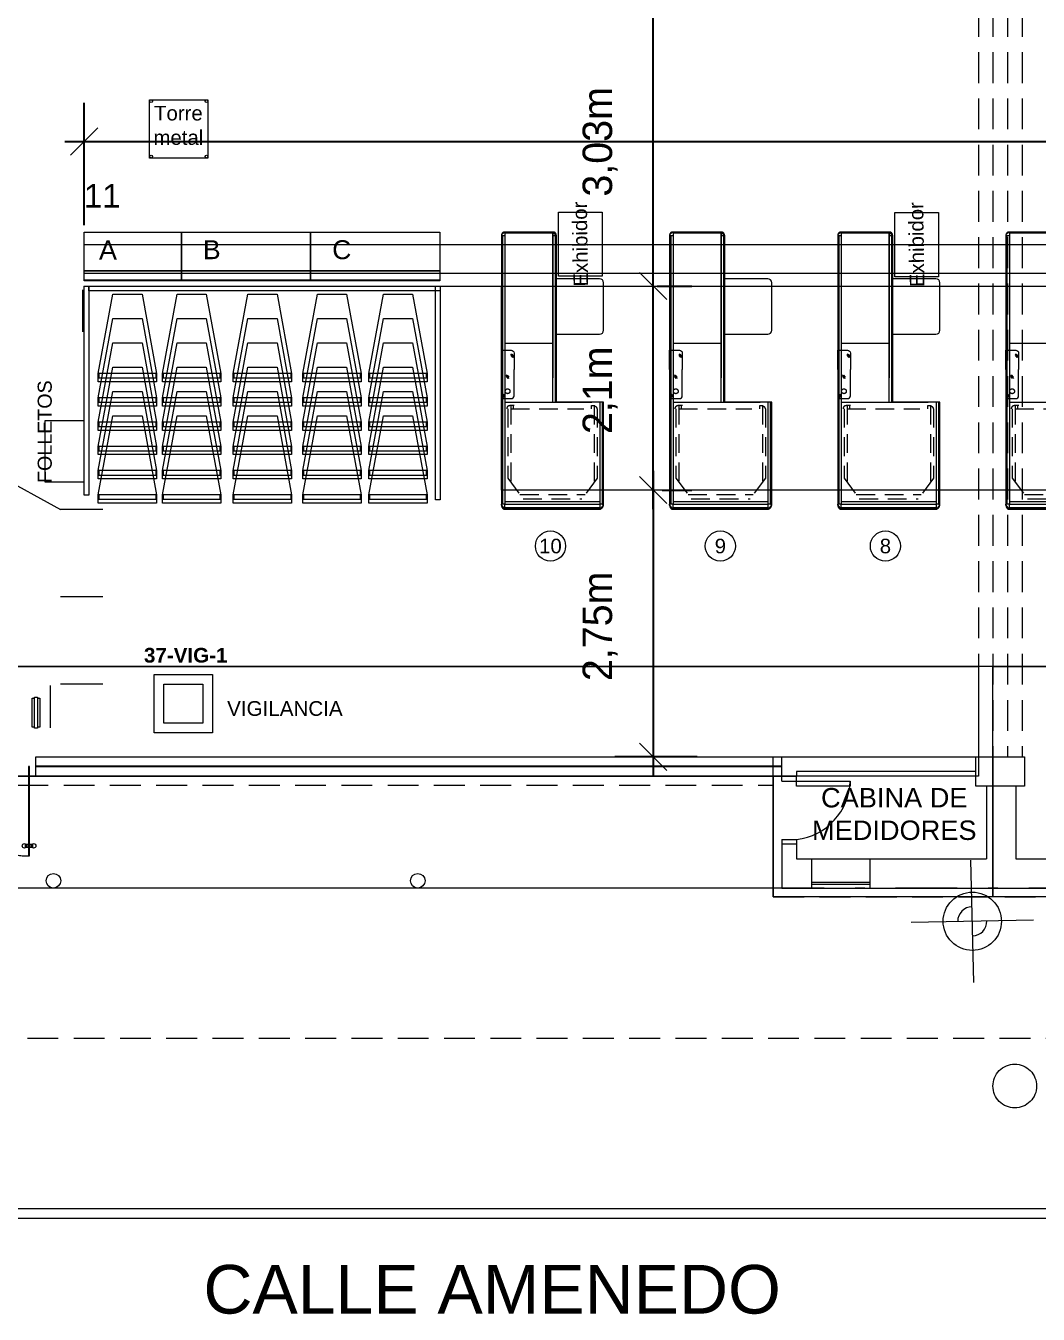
# Model space of a CAD drawing. Header units: metres. Extents: x 1411 to 1550, y 2159 to 2211.
# Drawn here: x 1495.24 to 1505.66, y 2158.87 to 2172.13 of the extents above; entities that cross this region are included whole.
import ezdxf
from ezdxf.enums import TextEntityAlignment as Align

# ---------------------------------------------------------------- set-up
doc = ezdxf.new("R2010")
doc.units = ezdxf.units.M
doc.header["$LTSCALE"] = 0.635
doc.header["$PDMODE"] = 1
doc.header["$PDSIZE"] = -2
for name, pattern in [('STYLE_09', [0.455475, 0.30365, -0.151825]), ('STYLE_10', [0.749969, 0.500031, -0.249939]), ('STYLE_12', [1.999969, 0.999985, -0.500031, 0.000534058, -0.49942])]:
    doc.linetypes.add(name, pattern=pattern)
for name, color, linetype in [('37-Plantas-05', 7, 'Continuous'), ('Cotas', 7, 'Continuous'), ('Equip Varios', 7, 'Continuous'), ('Nuevo', 162, 'Continuous'), ('Numeros Equip madera', 212, 'Continuous'), ('Numeros gondolas', 92, 'Continuous'), ('Superficies', 7, 'Continuous'), ('Varios', 7, 'Continuous')]:
    doc.layers.add(name, color=color, linetype=linetype)
doc.styles.add('Arial', font='ARIAL.TTF')
doc.styles.add('Arial (bold)', font='ARIALBD.TTF')
doc.styles.add('Geneva', font='')
doc.styles.get('Geneva').set_extended_font_data('Geneva')
doc.dimstyles.new('Arch', dxfattribs={"dimtxt": 0.101055, "dimasz": 0.280603, "dimexe": 0.396875, "dimexo": 0.198437, "dimgap": 0.001587, "dimtad": 1, "dimzin": 11, "dimtxsty": 'Geneva', "dimblk": 'VW_SLASH', "dimcen": 0, "dimdle": 0.001587, "dimadec": 0, "dimazin": 0, "dimtfac": 0.8, "dimtix": 1, "dimtmove": 0, "dimatfit": 0, "dimldrblk": 'VW_FILLEDARROW', "dimfxl": 1, "dimfrac": 2, "dimtolj": 1, "dimtzin": 11, "dimarcsym": 0})

# ---------------------------------------------------------------- blocks, each defined once
blk = doc.blocks.new('TORRE_METAL-2')
at = {"color": 111, "linetype": 'Continuous', "lineweight": 15}
blk.add_lwpolyline([(0, 0.6), (0.6, 0.6), (0.6, 0), (0, 0)], close=True, dxfattribs=at)
for centre in [(0.015, 0.585), (0.585, 0.585), (0.015, 0.01499), (0.585, 0.01499)]:
    blk.add_circle(centre, 0.015, dxfattribs=at)
at = {"color": 2, "insert": (0.29614, 0.33526), "char_height": 0.150204, "attachment_point": 5, "line_spacing_factor": 1.00265, "style": 'Arial'}
blk.add_mtext('Torre \\Pmetal', dxfattribs=at)
blk = doc.blocks.new('GROUP-122')
at = {"color": 180, "linetype": 'Continuous', "lineweight": 15}
blk.add_lwpolyline([(6.91716, 6.23363), (6.91716, 6.83363), (7.51716, 6.83363), (7.51716, 6.23363)], close=True, dxfattribs=at)
at = {"color": 7, "linetype": 'Continuous', "lineweight": 15}
blk.add_lwpolyline([(7.01716, 6.33363), (7.01716, 6.73363), (7.41716, 6.73363), (7.41716, 6.33363)], close=True, dxfattribs=at)
blk = doc.blocks.new('GROUP-133')
at = {"color": 7, "linetype": 'Continuous', "lineweight": 15}
blk.add_lwpolyline([(15.70321, 11.75404), (16.15321, 11.75404), (16.15321, 11.09404), (15.70321, 11.09404)], close=True, dxfattribs=at)
at = {"color": 2, "insert": (15.92821, 11.42404), "char_height": 0.150054, "attachment_point": 5, "rotation": 90.910517, "line_spacing_factor": 1.003655, "style": 'Arial'}
blk.add_mtext('Exhibidor', dxfattribs=at)
blk = doc.blocks.new('GROUP-146')
at = {"color": 7, "linetype": 'Continuous', "lineweight": 15}
for p, q in [((9.84161, 11.36958), (9.84161, 11.76958)), ((9.84161, 11.76958), (11.17161, 11.76958)), ((11.17161, 11.76958), (11.17161, 11.36958)), ((11.17161, 11.36958), (9.84161, 11.36958)), ((9.84161, 11.27958), (11.17161, 11.27958))]:
    blk.add_line(p, q, dxfattribs=at)
blk.add_lwpolyline([(9.84161, 11.36958), (11.17161, 11.36958), (11.17161, 11.26958), (9.84161, 11.26958)], close=True, dxfattribs=at)
blk = doc.blocks.new('GROUP-154')
at = {"color": 7, "linetype": 'Continuous', "lineweight": 15}
blk.add_line((7.51161, 11.27958), (8.51161, 11.27958), dxfattribs=at)
for points in [[(7.51161, 11.76958), (8.51161, 11.76958), (8.51161, 11.36958), (7.51161, 11.36958)], [(7.51161, 11.36958), (8.51161, 11.36958), (8.51161, 11.26958), (7.51161, 11.26958)]]:
    blk.add_lwpolyline(points, close=True, dxfattribs=at)
blk = doc.blocks.new('DET-MET')
at = {"color": 30, "linetype": 'Continuous', "lineweight": 15}
blk.add_line((0, 0), (0.02499, 0), dxfattribs=at)
for points in [[(0.02499, -0.3), (0, -0.3), (0, 0)], [(0.05499, 0), (0.08, 0), (0.08, -0.3), (0.05499, -0.3)]]:
    blk.add_lwpolyline(points, dxfattribs=at)
at = {"color": 111, "linetype": 'Continuous', "lineweight": 15}
blk.add_lwpolyline([(0.02499, 0.00858), (0.05499, 0.00858), (0.05499, -0.30858), (0.02499, -0.30858)], close=True, dxfattribs=at)
blk = doc.blocks.new('PUERTA')
at = {"color": 151, "linetype": 'Continuous', "lineweight": 15}
for points in [[(0, 0), (-0.009, 0), (-0.009, -0.92), (0, -0.92)], [(1.689, 0), (1.68, 0), (1.68, -0.92), (1.689, -0.92)], [(-0.009, -0.802), (-0.045, -0.802), (-0.045, -0.83), (-0.009, -0.83)], [(0.036, -0.802), (0, -0.802), (0, -0.83), (0.036, -0.83)], [(1.68, -0.802), (1.644, -0.802), (1.644, -0.83), (1.68, -0.83)], [(1.725, -0.802), (1.689, -0.802), (1.689, -0.83), (1.725, -0.83)]]:
    blk.add_lwpolyline(points, close=True, dxfattribs=at)
at = {"color": 151, "linetype": 'Continuous', "lineweight": 15, "flags": 128}
for points in [[(-0.075, -0.816, -0.414214), (-0.052, -0.793, -0.414341), (-0.029, -0.816), (-0.029, -0.816, -0.414086), (-0.052, -0.839), (-0.052, -0.839), (-0.052, -0.839, -0.414086), (-0.075, -0.816)], [(0.02, -0.816, -0.414086), (0.043, -0.793, -0.414214), (0.066, -0.816), (0.066, -0.816, -0.414214), (0.043, -0.839), (0.043, -0.839), (0.043, -0.839, -0.414086), (0.02, -0.816)], [(1.614, -0.816, -0.414214), (1.637, -0.793, -0.414214), (1.66, -0.816), (1.66, -0.816, -0.414214), (1.637, -0.839), (1.637, -0.839), (1.637, -0.839, -0.414214), (1.614, -0.816)], [(1.709, -0.816, -0.414214), (1.732, -0.793, -0.414214), (1.755, -0.816), (1.755, -0.816, -0.414214), (1.732, -0.839), (1.732, -0.839), (1.732, -0.839, -0.414214), (1.709, -0.816)]]:
    blk.add_lwpolyline(points, format="xyb", close=True, dxfattribs=at)
at = {"color": 151, "linetype": 'Continuous', "lineweight": 15}
for points in [[(0.84, 0), (0.84, -0.246), (0.615, -0.673), (0.225, -0.92), (0, -0.92)], [(0.84, 0), (0.84, -0.246), (1.065, -0.673), (1.455, -0.92), (1.68, -0.92)]]:
    blk.add_open_spline(points, degree=2, dxfattribs=at)
blk = doc.blocks.new('Group-14')
at = {"color": 1, "linetype": 'Continuous', "lineweight": 9}
for p, q in [((-13.15144, -4.024045), (-13.15144, -3.590985)), ((-12.25144, -4.024045), (-12.25144, -3.590985)), ((-11.35144, -4.024045), (-11.35144, -3.590985)), ((-11.15144, -4.024045), (-11.15144, -3.590985)), ((-10.25144, -4.024045), (-10.25144, -3.590985)), ((-9.35144, -4.024045), (-9.35144, -3.590985))]:
    blk.add_line(p, q, dxfattribs=at)
blk = doc.blocks.new('Group-41')
at = {"color": 160, "linetype": 'Continuous', "lineweight": 9}
for p, q in [((-14.42116, 0.049965), (-14.42116, 0.483025)), ((-13.52116, 0.049965), (-13.52116, 0.483025)), ((-12.62116, 0.049965), (-12.62116, 0.483025)), ((-11.72116, 0.049965), (-11.72116, 0.483025)), ((-10.82116, 0.049965), (-10.82116, 0.483025)), ((-9.92116, 0.049965), (-9.92116, 0.483025)), ((-9.02116, 0.049965), (-9.02116, 0.483025))]:
    blk.add_line(p, q, dxfattribs=at)
blk = doc.blocks.new('Group-52')
at = {"color": 7, "linetype": 'Continuous', "lineweight": 15}
for p, q in [((0.51207, 1.076955), (0.50819, 1.076955)), ((0.91648, 1.076955), (0.51207, 1.076955)), ((0.51207, 1.076955), (0.51207, 1.037955)), ((1.00591, 1.065955), (0.51207, 1.065955)), ((1.0098, 1.076955), (1.00591, 1.076955)), ((1.00591, 1.076955), (1.00591, 1.037955)), ((0.47708, 1.044955), (0.47708, 1.037955)), ((0.47708, 1.037955), (0.47708, -1.596975)), ((0.51207, 1.037955), (0.47708, 1.037955)), ((0.48777, 1.037955), (0.48777, -1.722915)), ((0.51207, 1.037955), (0.51207, -1.722915)), ((1.00591, 1.037955), (1.00584, -0.423045)), ((1.04091, 1.037955), (1.00591, 1.037955)), ((1.0273, 1.037955), (1.04091, 1.037955)), ((1.03021, 1.037955), (1.03021, -0.674045)), ((1.04091, 1.044955), (1.04091, 1.037955)), ((1.04091, 1.037955), (1.04091, -0.674045)), ((0.51612, -0.066975), (1.00587, -0.066975)), ((0.60432, -0.214565), (0.57366, -0.175705)), ((0.5924, -0.212295), (0.57518, -0.190395)), ((0.60291, -0.200015), (0.58569, -0.178115)), ((0.55719, -0.430775), (0.52653, -0.391915)), ((0.55567, -0.416215), (0.53844, -0.394315)), ((0.54527, -0.428495), (0.52804, -0.406595)), ((0.51602, -0.626215), (0.48535, -0.587355)), ((0.50399, -0.623805), (0.48676, -0.601915)), ((0.5145, -0.611535), (0.49727, -0.589635)), ((0.51207, -0.674045), (0.91648, -0.674045)), ((0.51602, -0.674045), (0.99385, -0.674045)), ((0.94068, -0.674045), (1.4073, -0.674045)), ((1.49198, -1.722915), (1.49198, -0.674045)), ((1.51628, -1.722915), (1.51628, -0.674045)), ((1.51628, -0.674045), (1.52698, -0.674045)), ((1.52698, -1.722915), (1.52698, -0.674045)), ((0.47698, -1.732085), (0.47698, -1.722915)), ((0.51198, -1.722915), (0.47698, -1.722915)), ((0.51198, -1.694725), (1.49198, -1.694725)), ((0.51198, -1.722915), (1.49198, -1.722915)), ((0.51198, -1.774045), (0.51198, -1.722915)), ((1.52698, -1.722915), (1.49198, -1.722915)), ((1.49198, -1.774045), (1.49198, -1.722915)), ((1.51337, -1.722915), (1.52698, -1.722915)), ((1.52698, -1.732085), (1.52698, -1.722915)), ((0.51198, -1.774045), (0.50809, -1.774045)), ((1.49198, -1.759625), (0.51198, -1.759625)), ((1.48129, -1.774045), (0.51198, -1.774045)), ((1.49587, -1.774045), (1.49198, -1.774045))]:
    blk.add_line(p, q, dxfattribs=at)
at = {"color": 7, "linetype": 'STYLE_09', "lineweight": 15}
for p, q in [((0.54114, -0.742215), (0.54114, -1.454845)), ((0.59947, -0.709445), (0.56544, -0.709445)), ((0.60822, -0.709445), (0.5703, -0.709445)), ((0.57225, -0.709445), (0.57225, -1.496805)), ((0.57225, -0.742215), (1.32273, -0.742215)), ((0.59947, -0.742215), (0.59947, -0.709445)), ((1.40449, -0.742215), (1.40449, -0.709445)), ((1.40449, -0.709445), (1.43851, -0.709445)), ((1.43171, -0.709445), (1.43171, -1.496805)), ((1.46282, -0.742215), (1.46282, -1.454845)), ((0.54114, -1.454845), (0.69862, -1.667245)), ((1.46282, -1.454845), (1.30533, -1.667245)), ((0.66752, -1.625295), (1.33644, -1.625295)), ((0.69862, -1.667245), (1.30533, -1.667245))]:
    blk.add_line(p, q, dxfattribs=at)
at = {"color": 7, "linetype": 'Continuous', "lineweight": 15}
for points in [[(0.47708, 1.047675), (0.47698, -1.732335), (0.50809, -1.774045), (1.49587, -1.774045), (1.52698, -1.732085), (1.52698, -0.674035), (1.04087, -0.674045), (1.04096, 1.041265), (1.00591, 1.076955), (0.50819, 1.076955)], [(0.51207, 1.076955), (0.51207, -0.674045), (1.00587, -0.674045), (1.00587, 1.076955)]]:
    blk.add_lwpolyline(points, close=True, dxfattribs=at)
at = {"color": 7, "linetype": 'Continuous', "lineweight": 15, "flags": 128}
blk.add_lwpolyline([(1.0409, 0.025955), (1.48647, 0.025955), (1.48698, 0.025955, 0.414213562), (1.52698, 0.065955), (1.52698, 0.555955, 0.414213562), (1.48698, 0.595955), (1.48647, 0.595955), (1.0409, 0.595955)], format="xyb", close=True, dxfattribs=at)
for points in [[(0.47712, -0.336975), (0.47701, -0.138875), (0.57453, -0.138875), (0.57703, -0.138875, -0.414213562), (0.60703, -0.168875), (0.60703, -0.176845), (0.60703, -0.336975)], [(0.47712, -0.336975), (0.47701, -0.636975), (0.57453, -0.636975), (0.57703, -0.636975, 0.414213562), (0.60703, -0.606975), (0.60703, -0.598995), (0.60703, -0.336975)]]:
    blk.add_lwpolyline(points, format="xyb", dxfattribs=at)
at = {"color": 7, "linetype": 'Continuous', "lineweight": 15}
for points in [[(0.50819, 1.076955), (0.49985, 1.076955), (0.48541, 1.068385), (0.47708, 1.053535), (0.47708, 1.044955)], [(1.04091, 1.044955), (1.04091, 1.053535), (1.03257, 1.068385), (1.01813, 1.076955), (1.0098, 1.076955)], [(0.56477, -0.561025), (0.56477, -0.554305), (0.55824, -0.542665), (0.54693, -0.535945), (0.53386, -0.535945), (0.52255, -0.542665), (0.51602, -0.554305), (0.51602, -0.567745), (0.52255, -0.579385), (0.53386, -0.586105), (0.54693, -0.586105), (0.55824, -0.579385), (0.56477, -0.567745), (0.56477, -0.561025)], [(0.47698, -1.732085), (0.47698, -1.743325), (0.48532, -1.762805), (0.49975, -1.774045), (0.50809, -1.774045)], [(1.48129, -1.774045), (1.49322, -1.774045), (1.51389, -1.762805), (1.52582, -1.743335), (1.52582, -1.732085)]]:
    blk.add_open_spline(points, degree=2, dxfattribs=at)
at = {"color": 7, "linetype": 'STYLE_09', "lineweight": 15}
for points in [[(0.56544, -0.709445), (0.55609, -0.709445), (0.5399, -0.718285), (0.5306, -0.733595), (0.53066, -0.742405)], [(1.46282, -0.742215), (1.46282, -0.736085), (1.4563, -0.725455), (1.44503, -0.719325), (1.43851, -0.719325)]]:
    blk.add_open_spline(points, degree=2, dxfattribs=at)
blk = doc.blocks.new('Group-53')
at = {"color": 7}
blk.add_blockref('Group-52', (0, 0), dxfattribs=at)
blk = doc.blocks.new('Group-54')
at = {"color": 7, "linetype": 'Continuous', "lineweight": 15}
for p, q in [((-1.21793, 1.076955), (-1.22181, 1.076955)), ((-0.81352, 1.076955), (-1.21793, 1.076955)), ((-1.21793, 1.076955), (-1.21793, 1.037955)), ((-0.72409, 1.065955), (-1.21793, 1.065955)), ((-0.7202, 1.076955), (-0.72409, 1.076955)), ((-0.72409, 1.076955), (-0.72409, 1.037955)), ((-1.25292, 1.044955), (-1.25292, 1.037955)), ((-1.25292, 1.037955), (-1.25292, -1.596975)), ((-1.21793, 1.037955), (-1.25292, 1.037955)), ((-1.24223, 1.037955), (-1.24223, -1.722915)), ((-1.21793, 1.037955), (-1.21793, -1.722915)), ((-0.72409, 1.037955), (-0.72416, -0.423045)), ((-0.68909, 1.037955), (-0.72409, 1.037955)), ((-0.7027, 1.037955), (-0.68909, 1.037955)), ((-0.69979, 1.037955), (-0.69979, -0.674045)), ((-0.68909, 1.044955), (-0.68909, 1.037955)), ((-0.68909, 1.037955), (-0.68909, -0.674045)), ((-1.21388, -0.066975), (-0.72413, -0.066975)), ((-1.12568, -0.214565), (-1.15634, -0.175705)), ((-1.1376, -0.212295), (-1.15482, -0.190395)), ((-1.12709, -0.200015), (-1.14431, -0.178115)), ((-1.17281, -0.430775), (-1.20347, -0.391915)), ((-1.17433, -0.416215), (-1.19156, -0.394315)), ((-1.18473, -0.428495), (-1.20196, -0.406595)), ((-1.21398, -0.626215), (-1.24465, -0.587355)), ((-1.22601, -0.623805), (-1.24324, -0.601915)), ((-1.2155, -0.611535), (-1.23273, -0.589635)), ((-1.21793, -0.674045), (-0.81352, -0.674045)), ((-1.21398, -0.674045), (-0.73615, -0.674045)), ((-0.78932, -0.674045), (-0.3227, -0.674045)), ((-0.23802, -1.722915), (-0.23802, -0.674045)), ((-0.21372, -1.722915), (-0.21372, -0.674045)), ((-0.21372, -0.674045), (-0.20302, -0.674045)), ((-0.20302, -1.722915), (-0.20302, -0.674045)), ((-1.25302, -1.732085), (-1.25302, -1.722915)), ((-1.21802, -1.722915), (-1.25302, -1.722915)), ((-1.21802, -1.694725), (-0.23802, -1.694725)), ((-1.21802, -1.722915), (-0.23802, -1.722915)), ((-1.21802, -1.774045), (-1.21802, -1.722915)), ((-0.20302, -1.722915), (-0.23802, -1.722915)), ((-0.23802, -1.774045), (-0.23802, -1.722915)), ((-0.21663, -1.722915), (-0.20302, -1.722915)), ((-0.20302, -1.732085), (-0.20302, -1.722915)), ((-1.21802, -1.774045), (-1.22191, -1.774045)), ((-0.23802, -1.759625), (-1.21802, -1.759625)), ((-0.24871, -1.774045), (-1.21802, -1.774045)), ((-0.23413, -1.774045), (-0.23802, -1.774045))]:
    blk.add_line(p, q, dxfattribs=at)
at = {"color": 7, "linetype": 'STYLE_09', "lineweight": 15}
for p, q in [((-1.18886, -0.742215), (-1.18886, -1.454845)), ((-1.13053, -0.709445), (-1.16456, -0.709445)), ((-1.12178, -0.709445), (-1.1597, -0.709445)), ((-1.15775, -0.709445), (-1.15775, -1.496805)), ((-1.15775, -0.742215), (-0.40727, -0.742215)), ((-1.13053, -0.742215), (-1.13053, -0.709445)), ((-0.32551, -0.742215), (-0.32551, -0.709445)), ((-0.32551, -0.709445), (-0.29149, -0.709445)), ((-0.29829, -0.709445), (-0.29829, -1.496805)), ((-0.26718, -0.742215), (-0.26718, -1.454845)), ((-1.18886, -1.454845), (-1.03138, -1.667245)), ((-0.26718, -1.454845), (-0.42467, -1.667245)), ((-1.06248, -1.625295), (-0.39356, -1.625295)), ((-1.03138, -1.667245), (-0.42467, -1.667245))]:
    blk.add_line(p, q, dxfattribs=at)
at = {"color": 7, "linetype": 'Continuous', "lineweight": 15}
for points in [[(-1.25292, 1.047675), (-1.25302, -1.732335), (-1.22191, -1.774045), (-0.23413, -1.774045), (-0.20302, -1.732085), (-0.20302, -0.674035), (-0.68913, -0.674045), (-0.68904, 1.041265), (-0.72409, 1.076955), (-1.22181, 1.076955)], [(-1.21793, 1.076955), (-1.21793, -0.674045), (-0.72413, -0.674045), (-0.72413, 1.076955)]]:
    blk.add_lwpolyline(points, close=True, dxfattribs=at)
at = {"color": 7, "linetype": 'Continuous', "lineweight": 15, "flags": 128}
blk.add_lwpolyline([(-0.6891, 0.025955), (-0.24353, 0.025955), (-0.24302, 0.025955, 0.414213562), (-0.20302, 0.065955), (-0.20302, 0.555955, 0.414213562), (-0.24302, 0.595955), (-0.24353, 0.595955), (-0.6891, 0.595955)], format="xyb", close=True, dxfattribs=at)
for points in [[(-1.25288, -0.336975), (-1.25299, -0.138875), (-1.15547, -0.138875), (-1.15297, -0.138875, -0.414213562), (-1.12297, -0.168875), (-1.12297, -0.176845), (-1.12297, -0.336975)], [(-1.25288, -0.336975), (-1.25299, -0.636975), (-1.15547, -0.636975), (-1.15297, -0.636975, 0.414213562), (-1.12297, -0.606975), (-1.12297, -0.598995), (-1.12297, -0.336975)]]:
    blk.add_lwpolyline(points, format="xyb", dxfattribs=at)
at = {"color": 7, "linetype": 'Continuous', "lineweight": 15}
for points in [[(-1.22181, 1.076955), (-1.23015, 1.076955), (-1.24459, 1.068385), (-1.25292, 1.053535), (-1.25292, 1.044955)], [(-0.68909, 1.044955), (-0.68909, 1.053535), (-0.69743, 1.068385), (-0.71187, 1.076955), (-0.7202, 1.076955)], [(-1.16523, -0.561025), (-1.16523, -0.554305), (-1.17176, -0.542665), (-1.18307, -0.535945), (-1.19614, -0.535945), (-1.20745, -0.542665), (-1.21398, -0.554305), (-1.21398, -0.567745), (-1.20745, -0.579385), (-1.19614, -0.586105), (-1.18307, -0.586105), (-1.17176, -0.579385), (-1.16523, -0.567745), (-1.16523, -0.561025)], [(-1.25302, -1.732085), (-1.25302, -1.743325), (-1.24468, -1.762805), (-1.23025, -1.774045), (-1.22191, -1.774045)], [(-0.24871, -1.774045), (-0.23678, -1.774045), (-0.21611, -1.762805), (-0.20418, -1.743335), (-0.20418, -1.732085)]]:
    blk.add_open_spline(points, degree=2, dxfattribs=at)
at = {"color": 7, "linetype": 'STYLE_09', "lineweight": 15}
for points in [[(-1.16456, -0.709445), (-1.17391, -0.709445), (-1.1901, -0.718285), (-1.1994, -0.733595), (-1.19934, -0.742405)], [(-0.26718, -0.742215), (-0.26718, -0.736085), (-0.2737, -0.725455), (-0.28497, -0.719325), (-0.29149, -0.719325)]]:
    blk.add_open_spline(points, degree=2, dxfattribs=at)
blk = doc.blocks.new('Group-55')
at = {"color": 7}
blk.add_blockref('Group-54', (0, 0), dxfattribs=at)
blk = doc.blocks.new('Group-56')
at = {"color": 7, "linetype": 'Continuous', "lineweight": 15}
for p, q in [((-2.94793, 1.076955), (-2.95181, 1.076955)), ((-2.54352, 1.076955), (-2.94793, 1.076955)), ((-2.94793, 1.076955), (-2.94793, 1.037955)), ((-2.45409, 1.065955), (-2.94793, 1.065955)), ((-2.4502, 1.076955), (-2.45409, 1.076955)), ((-2.45409, 1.076955), (-2.45409, 1.037955)), ((-2.98292, 1.044955), (-2.98292, 1.037955)), ((-2.98292, 1.037955), (-2.98292, -1.596975)), ((-2.94793, 1.037955), (-2.98292, 1.037955)), ((-2.97223, 1.037955), (-2.97223, -1.722915)), ((-2.94793, 1.037955), (-2.94793, -1.722915)), ((-2.45409, 1.037955), (-2.45416, -0.423045)), ((-2.41909, 1.037955), (-2.45409, 1.037955)), ((-2.4327, 1.037955), (-2.41909, 1.037955)), ((-2.42979, 1.037955), (-2.42979, -0.674045)), ((-2.41909, 1.044955), (-2.41909, 1.037955)), ((-2.41909, 1.037955), (-2.41909, -0.674045)), ((-2.94388, -0.066975), (-2.45413, -0.066975)), ((-2.85568, -0.214565), (-2.88634, -0.175705)), ((-2.8676, -0.212295), (-2.88482, -0.190395)), ((-2.85709, -0.200015), (-2.87431, -0.178115)), ((-2.90281, -0.430775), (-2.93347, -0.391915)), ((-2.90433, -0.416215), (-2.92156, -0.394315)), ((-2.91473, -0.428495), (-2.93196, -0.406595)), ((-2.94398, -0.626215), (-2.97465, -0.587355)), ((-2.95601, -0.623805), (-2.97324, -0.601915)), ((-2.9455, -0.611535), (-2.96273, -0.589635)), ((-2.94793, -0.674045), (-2.54352, -0.674045)), ((-2.94398, -0.674045), (-2.46615, -0.674045)), ((-2.51932, -0.674045), (-2.0527, -0.674045)), ((-1.96802, -1.722915), (-1.96802, -0.674045)), ((-1.94372, -1.722915), (-1.94372, -0.674045)), ((-1.94372, -0.674045), (-1.93302, -0.674045)), ((-1.93302, -1.722915), (-1.93302, -0.674045)), ((-2.98302, -1.732085), (-2.98302, -1.722915)), ((-2.94802, -1.722915), (-2.98302, -1.722915)), ((-2.94802, -1.694725), (-1.96802, -1.694725)), ((-2.94802, -1.722915), (-1.96802, -1.722915)), ((-2.94802, -1.774045), (-2.94802, -1.722915)), ((-1.93302, -1.722915), (-1.96802, -1.722915)), ((-1.96802, -1.774045), (-1.96802, -1.722915)), ((-1.94663, -1.722915), (-1.93302, -1.722915)), ((-1.93302, -1.732085), (-1.93302, -1.722915)), ((-2.94802, -1.774045), (-2.95191, -1.774045)), ((-1.96802, -1.759625), (-2.94802, -1.759625)), ((-1.97871, -1.774045), (-2.94802, -1.774045)), ((-1.96413, -1.774045), (-1.96802, -1.774045))]:
    blk.add_line(p, q, dxfattribs=at)
at = {"color": 7, "linetype": 'STYLE_09', "lineweight": 15}
for p, q in [((-2.91886, -0.742215), (-2.91886, -1.454845)), ((-2.86053, -0.709445), (-2.89456, -0.709445)), ((-2.85178, -0.709445), (-2.8897, -0.709445)), ((-2.88775, -0.709445), (-2.88775, -1.496805)), ((-2.88775, -0.742215), (-2.13727, -0.742215)), ((-2.86053, -0.742215), (-2.86053, -0.709445)), ((-2.05551, -0.742215), (-2.05551, -0.709445)), ((-2.05551, -0.709445), (-2.02149, -0.709445)), ((-2.02829, -0.709445), (-2.02829, -1.496805)), ((-1.99718, -0.742215), (-1.99718, -1.454845)), ((-2.91886, -1.454845), (-2.76138, -1.667245)), ((-1.99718, -1.454845), (-2.15467, -1.667245)), ((-2.79248, -1.625295), (-2.12356, -1.625295)), ((-2.76138, -1.667245), (-2.15467, -1.667245))]:
    blk.add_line(p, q, dxfattribs=at)
at = {"color": 7, "linetype": 'Continuous', "lineweight": 15}
for points in [[(-2.98292, 1.047675), (-2.98302, -1.732335), (-2.95191, -1.774045), (-1.96413, -1.774045), (-1.93302, -1.732085), (-1.93302, -0.674035), (-2.41913, -0.674045), (-2.41904, 1.041265), (-2.45409, 1.076955), (-2.95181, 1.076955)], [(-2.94793, 1.076955), (-2.94793, -0.674045), (-2.45413, -0.674045), (-2.45413, 1.076955)]]:
    blk.add_lwpolyline(points, close=True, dxfattribs=at)
at = {"color": 7, "linetype": 'Continuous', "lineweight": 15, "flags": 128}
blk.add_lwpolyline([(-2.4191, 0.025955), (-1.97353, 0.025955), (-1.97302, 0.025955, 0.414213562), (-1.93302, 0.065955), (-1.93302, 0.555955, 0.414213562), (-1.97302, 0.595955), (-1.97353, 0.595955), (-2.4191, 0.595955)], format="xyb", close=True, dxfattribs=at)
for points in [[(-2.98288, -0.336975), (-2.98299, -0.138875), (-2.88547, -0.138875), (-2.88297, -0.138875, -0.414213562), (-2.85297, -0.168875), (-2.85297, -0.176845), (-2.85297, -0.336975)], [(-2.98288, -0.336975), (-2.98299, -0.636975), (-2.88547, -0.636975), (-2.88297, -0.636975, 0.414213562), (-2.85297, -0.606975), (-2.85297, -0.598995), (-2.85297, -0.336975)]]:
    blk.add_lwpolyline(points, format="xyb", dxfattribs=at)
at = {"color": 7, "linetype": 'Continuous', "lineweight": 15}
for points in [[(-2.95181, 1.076955), (-2.96015, 1.076955), (-2.97459, 1.068385), (-2.98292, 1.053535), (-2.98292, 1.044955)], [(-2.41909, 1.044955), (-2.41909, 1.053535), (-2.42743, 1.068385), (-2.44187, 1.076955), (-2.4502, 1.076955)], [(-2.89523, -0.561025), (-2.89523, -0.554305), (-2.90176, -0.542665), (-2.91307, -0.535945), (-2.92614, -0.535945), (-2.93745, -0.542665), (-2.94398, -0.554305), (-2.94398, -0.567745), (-2.93745, -0.579385), (-2.92614, -0.586105), (-2.91307, -0.586105), (-2.90176, -0.579385), (-2.89523, -0.567745), (-2.89523, -0.561025)], [(-2.98302, -1.732085), (-2.98302, -1.743325), (-2.97468, -1.762805), (-2.96025, -1.774045), (-2.95191, -1.774045)], [(-1.97871, -1.774045), (-1.96678, -1.774045), (-1.94611, -1.762805), (-1.93418, -1.743335), (-1.93418, -1.732085)]]:
    blk.add_open_spline(points, degree=2, dxfattribs=at)
at = {"color": 7, "linetype": 'STYLE_09', "lineweight": 15}
for points in [[(-2.89456, -0.709445), (-2.90391, -0.709445), (-2.9201, -0.718285), (-2.9294, -0.733595), (-2.92934, -0.742405)], [(-1.99718, -0.742215), (-1.99718, -0.736085), (-2.0037, -0.725455), (-2.01497, -0.719325), (-2.02149, -0.719325)]]:
    blk.add_open_spline(points, degree=2, dxfattribs=at)
blk = doc.blocks.new('Group-57')
at = {"color": 7}
blk.add_blockref('Group-56', (0, 0), dxfattribs=at)
blk = doc.blocks.new('Group-59')
at = {"color": 7, "linetype": 'Continuous', "lineweight": 15}
for p, q in [((-4.67793, 1.076955), (-4.68181, 1.076955)), ((-4.27352, 1.076955), (-4.67793, 1.076955)), ((-4.67793, 1.076955), (-4.67793, 1.037955)), ((-4.18409, 1.065955), (-4.67793, 1.065955)), ((-4.1802, 1.076955), (-4.18409, 1.076955)), ((-4.18409, 1.076955), (-4.18409, 1.037955)), ((-4.71292, 1.044955), (-4.71292, 1.037955)), ((-4.71292, 1.037955), (-4.71292, -1.596975)), ((-4.67793, 1.037955), (-4.71292, 1.037955)), ((-4.70223, 1.037955), (-4.70223, -1.722915)), ((-4.67793, 1.037955), (-4.67793, -1.722915)), ((-4.18409, 1.037955), (-4.18416, -0.423045)), ((-4.14909, 1.037955), (-4.18409, 1.037955)), ((-4.1627, 1.037955), (-4.14909, 1.037955)), ((-4.15979, 1.037955), (-4.15979, -0.674045)), ((-4.14909, 1.044955), (-4.14909, 1.037955)), ((-4.14909, 1.037955), (-4.14909, -0.674045)), ((-4.67388, -0.066975), (-4.18413, -0.066975)), ((-4.58568, -0.214565), (-4.61634, -0.175705)), ((-4.5976, -0.212295), (-4.61482, -0.190395)), ((-4.58709, -0.200015), (-4.60431, -0.178115)), ((-4.63281, -0.430775), (-4.66347, -0.391915)), ((-4.63433, -0.416215), (-4.65156, -0.394315)), ((-4.64473, -0.428495), (-4.66196, -0.406595)), ((-4.67398, -0.626215), (-4.70465, -0.587355)), ((-4.68601, -0.623805), (-4.70324, -0.601915)), ((-4.6755, -0.611535), (-4.69273, -0.589635)), ((-4.67793, -0.674045), (-4.27352, -0.674045)), ((-4.67398, -0.674045), (-4.19615, -0.674045)), ((-4.24932, -0.674045), (-3.7827, -0.674045)), ((-3.69802, -1.722915), (-3.69802, -0.674045)), ((-3.67372, -1.722915), (-3.67372, -0.674045)), ((-3.67372, -0.674045), (-3.66302, -0.674045)), ((-3.66302, -1.722915), (-3.66302, -0.674045)), ((-4.71302, -1.732085), (-4.71302, -1.722915)), ((-4.67802, -1.722915), (-4.71302, -1.722915)), ((-4.67802, -1.694725), (-3.69802, -1.694725)), ((-4.67802, -1.722915), (-3.69802, -1.722915)), ((-4.67802, -1.774045), (-4.67802, -1.722915)), ((-3.66302, -1.722915), (-3.69802, -1.722915)), ((-3.69802, -1.774045), (-3.69802, -1.722915)), ((-3.67663, -1.722915), (-3.66302, -1.722915)), ((-3.66302, -1.732085), (-3.66302, -1.722915)), ((-4.67802, -1.774045), (-4.68191, -1.774045)), ((-3.69802, -1.759625), (-4.67802, -1.759625)), ((-3.70871, -1.774045), (-4.67802, -1.774045)), ((-3.69413, -1.774045), (-3.69802, -1.774045))]:
    blk.add_line(p, q, dxfattribs=at)
at = {"color": 7, "linetype": 'STYLE_09', "lineweight": 15}
for p, q in [((-4.64886, -0.742215), (-4.64886, -1.454845)), ((-4.59053, -0.709445), (-4.62456, -0.709445)), ((-4.58178, -0.709445), (-4.6197, -0.709445)), ((-4.61775, -0.709445), (-4.61775, -1.496805)), ((-4.61775, -0.742215), (-3.86727, -0.742215)), ((-4.59053, -0.742215), (-4.59053, -0.709445)), ((-3.78551, -0.742215), (-3.78551, -0.709445)), ((-3.78551, -0.709445), (-3.75149, -0.709445)), ((-3.75829, -0.709445), (-3.75829, -1.496805)), ((-3.72718, -0.742215), (-3.72718, -1.454845)), ((-4.64886, -1.454845), (-4.49138, -1.667245)), ((-3.72718, -1.454845), (-3.88467, -1.667245)), ((-4.52248, -1.625295), (-3.85356, -1.625295)), ((-4.49138, -1.667245), (-3.88467, -1.667245))]:
    blk.add_line(p, q, dxfattribs=at)
at = {"color": 7, "linetype": 'Continuous', "lineweight": 15}
for points in [[(-4.71292, 1.047675), (-4.71302, -1.732335), (-4.68191, -1.774045), (-3.69413, -1.774045), (-3.66302, -1.732085), (-3.66302, -0.674035), (-4.14913, -0.674045), (-4.14904, 1.041265), (-4.18409, 1.076955), (-4.68181, 1.076955)], [(-4.67793, 1.076955), (-4.67793, -0.674045), (-4.18413, -0.674045), (-4.18413, 1.076955)]]:
    blk.add_lwpolyline(points, close=True, dxfattribs=at)
at = {"color": 7, "linetype": 'Continuous', "lineweight": 15, "flags": 128}
blk.add_lwpolyline([(-4.1491, 0.025955), (-3.70353, 0.025955), (-3.70302, 0.025955, 0.414213562), (-3.66302, 0.065955), (-3.66302, 0.555955, 0.414213562), (-3.70302, 0.595955), (-3.70353, 0.595955), (-4.1491, 0.595955)], format="xyb", close=True, dxfattribs=at)
for points in [[(-4.71288, -0.336975), (-4.71299, -0.138875), (-4.61547, -0.138875), (-4.61297, -0.138875, -0.414213562), (-4.58297, -0.168875), (-4.58297, -0.176845), (-4.58297, -0.336975)], [(-4.71288, -0.336975), (-4.71299, -0.636975), (-4.61547, -0.636975), (-4.61297, -0.636975, 0.414213562), (-4.58297, -0.606975), (-4.58297, -0.598995), (-4.58297, -0.336975)]]:
    blk.add_lwpolyline(points, format="xyb", dxfattribs=at)
at = {"color": 7, "linetype": 'Continuous', "lineweight": 15}
for points in [[(-4.68181, 1.076955), (-4.69015, 1.076955), (-4.70459, 1.068385), (-4.71292, 1.053535), (-4.71292, 1.044955)], [(-4.14909, 1.044955), (-4.14909, 1.053535), (-4.15743, 1.068385), (-4.17187, 1.076955), (-4.1802, 1.076955)], [(-4.62523, -0.561025), (-4.62523, -0.554305), (-4.63176, -0.542665), (-4.64307, -0.535945), (-4.65614, -0.535945), (-4.66745, -0.542665), (-4.67398, -0.554305), (-4.67398, -0.567745), (-4.66745, -0.579385), (-4.65614, -0.586105), (-4.64307, -0.586105), (-4.63176, -0.579385), (-4.62523, -0.567745), (-4.62523, -0.561025)], [(-4.71302, -1.732085), (-4.71302, -1.743325), (-4.70468, -1.762805), (-4.69025, -1.774045), (-4.68191, -1.774045)], [(-3.70871, -1.774045), (-3.69678, -1.774045), (-3.67611, -1.762805), (-3.66418, -1.743335), (-3.66418, -1.732085)]]:
    blk.add_open_spline(points, degree=2, dxfattribs=at)
at = {"color": 7, "linetype": 'STYLE_09', "lineweight": 15}
for points in [[(-4.62456, -0.709445), (-4.63391, -0.709445), (-4.6501, -0.718285), (-4.6594, -0.733595), (-4.65934, -0.742405)], [(-3.72718, -0.742215), (-3.72718, -0.736085), (-3.7337, -0.725455), (-3.74497, -0.719325), (-3.75149, -0.719325)]]:
    blk.add_open_spline(points, degree=2, dxfattribs=at)
blk = doc.blocks.new('Group-62')
at = {"color": 7}
blk.add_blockref('Group-59', (0, 0), dxfattribs=at)
blk = doc.blocks.new('CHANGOS')
at = {"color": 7, "linetype": 'Continuous', "lineweight": 15}
for points in [[(0, 0.15), (0.815, 0.3), (0.815, -0.3), (0, -0.15)], [(0.25, 0.15), (1.065, 0.3), (1.065, -0.3), (0.25, -0.15)], [(0.5, 0.15), (1.315, 0.3), (1.315, -0.3), (0.5, -0.15)], [(0.5, 0.15), (1.315, 0.3), (1.315, -0.3), (0.5, -0.15)], [(0.815, 0.3), (0.86, 0.3), (0.86, 0.294), (0.815, 0.294)], [(0.86, 0.3), (0.9, 0.3), (0.9, -0.3), (0.86, -0.3)], [(1.065, 0.3), (1.11, 0.3), (1.11, 0.294), (1.065, 0.294)], [(1.11, 0.3), (1.15, 0.3), (1.15, -0.3), (1.11, -0.3)], [(1.315, 0.3), (1.36, 0.3), (1.36, 0.294), (1.315, 0.294)], [(1.315, 0.3), (1.36, 0.3), (1.36, 0.294), (1.315, 0.294)], [(1.36, 0.3), (1.4, 0.3), (1.4, -0.3), (1.36, -0.3)], [(1.36, 0.3), (1.4, 0.3), (1.4, -0.3), (1.36, -0.3)], [(0.815, -0.294), (0.86, -0.294), (0.86, -0.3), (0.815, -0.3)], [(1.065, -0.294), (1.11, -0.294), (1.11, -0.3), (1.065, -0.3)], [(1.315, -0.294), (1.36, -0.294), (1.36, -0.3), (1.315, -0.3)], [(1.315, -0.294), (1.36, -0.294), (1.36, -0.3), (1.315, -0.3)]]:
    blk.add_lwpolyline(points, close=True, dxfattribs=at)
blk = doc.blocks.new('GROUP-129')
at = {"color": 7, "rotation": 270}
for p in [(10.78001, 11.12958), (10.78001, 10.37958)]:
    blk.add_blockref('CHANGOS', p, dxfattribs=at)
blk = doc.blocks.new('GROUP-139')
at = {"color": 7, "rotation": 270}
for p in [(10.10101, 11.12958), (10.10101, 10.37958)]:
    blk.add_blockref('CHANGOS', p, dxfattribs=at)
blk = doc.blocks.new('GROUP-140')
at = {"color": 7, "rotation": 270}
for p in [(9.38501, 11.12958), (9.38501, 10.37958)]:
    blk.add_blockref('CHANGOS', p, dxfattribs=at)
blk = doc.blocks.new('GROUP-141')
at = {"color": 7, "rotation": 270}
for p in [(8.65601, 11.12958), (8.65601, 10.37958)]:
    blk.add_blockref('CHANGOS', p, dxfattribs=at)
blk = doc.blocks.new('GROUP-142')
at = {"color": 7, "rotation": 270}
for p in [(7.93001, 11.12958), (7.93001, 10.37958)]:
    blk.add_blockref('CHANGOS', p, dxfattribs=at)
blk = doc.blocks.new('N¼CAJA')
at = {"color": 7, "linetype": 'Continuous', "lineweight": 15}
blk.add_circle((0, 0), 0.155, dxfattribs=at)
at = {"color": 2, "style": 'Arial'}
blk.add_attdef('N¼', text='', height=0.15, dxfattribs=at).set_placement((0, 0), align=Align.MIDDLE_CENTER)
blk = doc.blocks.new('*D306')
at = {"color": 0, "linetype": 'Continuous', "lineweight": -2}
for p, q in [((1501.697, 2167.548), (1501.697, 2167.35)), ((1501.697, 2167.35), (1501.697, 2164.604)), ((1501.788, 2167.35), (1502.093, 2167.35)), ((1502.148, 2164.604), (1501.3, 2164.604)), ((1501.697, 2164.604), (1501.697, 2164.406))]:
    blk.add_line(p, q, dxfattribs=at)
at = {"color": 0, "linetype": 'Continuous', "lineweight": 20}
for p, q in [((1501.837, 2167.21), (1501.556, 2167.49)), ((1501.556, 2164.744), (1501.837, 2164.464))]:
    blk.add_line(p, q, dxfattribs=at)
at = {"layer": 'Defpoints', "color": 0, "lineweight": 0}
for p in [(1501.59, 2167.35), (1501.697, 2167.35), (1502.347, 2164.604)]:
    blk.add_point(p, dxfattribs=at)
at = {"color": 0, "insert": (1500.97, 2165.384), "char_height": 0.3032, "attachment_point": 1, "rotation": 90, "line_spacing_factor": 0.96736, "style": 'Geneva'}
blk.add_mtext('2,75m', dxfattribs=at)
blk = doc.blocks.new('VW_FILLEDARROW')
at = {"color": 0, "lineweight": -2}
blk.add_solid([(0, 0), (-1.414, -0.379), (-1.414, 0.379)], dxfattribs=at)
blk = doc.blocks.new('VW_SLASH')
at = {"color": 0, "linetype": 'ByBlock', "lineweight": 20}
blk.add_line((-0.5, -0.5), (0.5, 0.5), dxfattribs=at)
at = {"color": 0, "linetype": 'ByBlock', "lineweight": -2}
blk.add_line((0, 0), (-1, 0), dxfattribs=at)
blk = doc.blocks.new('*D307')
at = {"color": 0, "linetype": 'Continuous', "lineweight": -2}
for p, q in [((1501.697, 2169.45), (1501.697, 2169.648)), ((1501.697, 2167.35), (1501.697, 2169.45)), ((1501.895, 2169.45), (1502.093, 2169.45)), ((1501.697, 2167.152), (1501.697, 2167.35)), ((1501.845, 2167.35), (1502.093, 2167.35))]:
    blk.add_line(p, q, dxfattribs=at)
at = {"color": 0, "linetype": 'Continuous', "lineweight": 20}
for p, q in [((1501.837, 2169.31), (1501.556, 2169.59)), ((1501.556, 2167.49), (1501.837, 2167.21))]:
    blk.add_line(p, q, dxfattribs=at)
at = {"layer": 'Defpoints', "color": 0, "lineweight": 0}
for p in [(1501.697, 2169.45), (1501.647, 2167.35), (1501.697, 2167.35)]:
    blk.add_point(p, dxfattribs=at)
at = {"color": 0, "insert": (1500.97, 2167.926), "char_height": 0.3032, "attachment_point": 1, "rotation": 90, "line_spacing_factor": 0.96736, "style": 'Geneva'}
blk.add_mtext('2,1m', dxfattribs=at)
blk = doc.blocks.new('*D308')
at = {"color": 0, "linetype": 'Continuous', "lineweight": 20}
for p, q in [((1501.837, 2172.336), (1501.556, 2172.616)), ((1501.556, 2169.59), (1501.837, 2169.31))]:
    blk.add_line(p, q, dxfattribs=at)
at = {"color": 0, "linetype": 'Continuous', "lineweight": -2}
for p, q in [((1501.697, 2172.476), (1501.697, 2172.674)), ((1501.21, 2172.476), (1502.093, 2172.476)), ((1501.697, 2169.45), (1501.697, 2172.476)), ((1501.697, 2169.252), (1501.697, 2169.45)), ((1501.738, 2169.45), (1502.093, 2169.45))]:
    blk.add_line(p, q, dxfattribs=at)
at = {"layer": 'Defpoints', "color": 0, "lineweight": 0}
for p in [(1501.011, 2172.476), (1501.54, 2169.45), (1501.697, 2169.45)]:
    blk.add_point(p, dxfattribs=at)
at = {"color": 0, "insert": (1500.97, 2170.37), "char_height": 0.3032, "attachment_point": 1, "rotation": 90, "line_spacing_factor": 0.96736, "style": 'Geneva'}
blk.add_mtext('3,03m', dxfattribs=at)
blk = doc.blocks.new('*D327')
at = {"color": 0, "linetype": 'Continuous', "lineweight": -2}
for p, q in [((1495.841, 2170.076), (1495.841, 2171.334)), ((1519.705, 2170.076), (1519.705, 2171.334)), ((1495.642, 2170.937), (1495.841, 2170.937)), ((1495.841, 2170.937), (1519.705, 2170.937)), ((1519.705, 2170.937), (1519.903, 2170.937))]:
    blk.add_line(p, q, dxfattribs=at)
at = {"color": 0, "linetype": 'Continuous', "lineweight": 20}
for p, q in [((1495.981, 2171.077), (1495.7, 2170.797)), ((1519.565, 2170.797), (1519.845, 2171.077))]:
    blk.add_line(p, q, dxfattribs=at)
at = {"layer": 'Defpoints', "color": 0, "lineweight": 0}
for p in [(1495.841, 2170.937), (1495.841, 2169.878), (1519.705, 2169.878)]:
    blk.add_point(p, dxfattribs=at)
at = {"color": 0, "insert": (1506.706, 2171.868), "char_height": 0.4548, "attachment_point": 1, "line_spacing_factor": 0.96736, "style": 'Geneva'}
blk.add_mtext('23,86m', dxfattribs=at)

msp = doc.modelspace()

# ---------------------------------------------------------------- linework, layer by layer
at = {"layer": '37-Plantas-05', "color": 2, "linetype": 'STYLE_10', "lineweight": 15}
for p, q in [((1505.041, 2185.191), (1505.041, 2164.604)), ((1505.191, 2185.191), (1505.191, 2164.604)), ((1505.341, 2185.191), (1505.341, 2164.604)), ((1505.491, 2185.191), (1505.491, 2164.604)), ((1489.44, 2164.314), (1502.931, 2164.314)), ((1502.931, 2164.314), (1502.931, 2163.164)), ((1502.931, 2163.164), (1520.811, 2163.164))]:
    msp.add_line(p, q, dxfattribs=at)
at = {"layer": '37-Plantas-05', "color": 190, "linetype": 'Continuous', "lineweight": 9}
msp.add_line((1494.757, 2167.611), (1495.6, 2167.151), dxfattribs=at)
at = {"layer": '37-Plantas-05', "color": 151, "linetype": 'Continuous', "lineweight": 15}
for p, q in [((1503.021, 2164.404), (1503.021, 2164.604)), ((1496.846, 2164.504), (1496.846, 2164.513)), ((1498.346, 2164.504), (1498.346, 2164.513)), ((1499.846, 2164.504), (1499.846, 2164.513)), ((1501.346, 2164.504), (1501.346, 2164.513)), ((1503.326, 2163.316), (1503.926, 2163.316)), ((1503.326, 2163.294), (1503.926, 2163.294))]:
    msp.add_line(p, q, dxfattribs=at)
at = {"layer": '37-Plantas-05', "color": 144, "linetype": 'Continuous', "lineweight": 15}
for p, q in [((1503.021, 2164.354), (1503.021, 2164.404)), ((1503.021, 2164.354), (1503.171, 2164.354)), ((1503.171, 2164.354), (1503.171, 2164.404)), ((1503.021, 2163.754), (1503.171, 2163.754)), ((1503.021, 2163.754), (1503.021, 2163.704)), ((1503.171, 2163.754), (1503.171, 2163.704))]:
    msp.add_line(p, q, dxfattribs=at)
at = {"layer": '37-Plantas-05', "color": 83, "linetype": 'Continuous', "lineweight": 15}
for p, q in [((1505.016, 2164.454), (1503.171, 2164.454)), ((1503.171, 2164.454), (1503.171, 2164.404)), ((1505.126, 2164.304), (1505.126, 2163.554)), ((1505.426, 2164.304), (1505.426, 2163.554)), ((1503.021, 2163.704), (1503.021, 2163.254)), ((1503.171, 2163.704), (1503.021, 2163.704)), ((1503.171, 2163.704), (1503.171, 2163.554)), ((1503.171, 2163.554), (1505.126, 2163.554)), ((1503.326, 2163.554), (1503.326, 2163.254)), ((1503.926, 2163.554), (1503.926, 2163.254)), ((1503.021, 2163.254), (1515.174, 2163.254))]:
    msp.add_line(p, q, dxfattribs=at)
at = {"layer": '37-Plantas-05', "color": 4, "linetype": 'STYLE_12', "lineweight": 15}
msp.add_line((1534.957, 2163.254), (1414.902, 2163.254), dxfattribs=at)
at = {"layer": '37-Plantas-05', "color": 132, "linetype": 'Continuous', "lineweight": 15}
for p, q in [((1532.785, 2159.954), (1416.155, 2159.954)), ((1532.785, 2159.854), (1416.155, 2159.854))]:
    msp.add_line(p, q, dxfattribs=at)
at = {"layer": '37-Plantas-05', "color": 83, "linetype": 'Continuous', "lineweight": 15}
msp.add_lwpolyline([(1505.016, 2164.604), (1505.516, 2164.604), (1505.516, 2164.304), (1505.016, 2164.304)], close=True, dxfattribs=at)
at = {"layer": '37-Plantas-05', "color": 151, "linetype": 'Continuous', "lineweight": 15}
msp.add_lwpolyline([(1503.171, 2164.354), (1503.721, 2164.354), (1503.721, 2164.304), (1503.171, 2164.304)], close=True, dxfattribs=at)
msp.add_arc((1503.1, 2164.372), 0.622, 276.5936, 358.385, dxfattribs=at)
at = {"layer": 'Cotas', "color": 190, "linetype": 'Continuous', "lineweight": 9}
msp.add_line((1495.84, 2169.45), (1519.705, 2169.45), dxfattribs=at)
msp.add_lwpolyline([(1495.841, 2169.878), (1519.705, 2169.878), (1519.705, 2169.578), (1495.841, 2169.578)], close=True, dxfattribs=at)
at = {"layer": 'Equip Varios', "color": 190, "linetype": 'Continuous', "lineweight": 9}
msp.add_lwpolyline([(1500.135, 2169.45), (1517.155, 2169.45), (1517.155, 2167.35), (1500.135, 2167.35)], close=True, dxfattribs=at)
at = {"layer": 'Nuevo', "color": 160, "linetype": 'Continuous', "lineweight": 9}
for p, q in [((1496.033, 2167.151), (1495.6, 2167.151)), ((1496.033, 2166.251), (1495.6, 2166.251)), ((1496.033, 2165.351), (1495.6, 2165.351))]:
    msp.add_line(p, q, dxfattribs=at)
at = {"layer": 'Nuevo', "color": 83, "linetype": 'Continuous', "lineweight": 15}
for p, q in [((1495.346, 2164.404), (1495.346, 2164.604)), ((1495.346, 2164.604), (1505.016, 2164.604)), ((1495.346, 2164.404), (1503.171, 2164.404)), ((1505.426, 2163.554), (1515.174, 2163.554))]:
    msp.add_line(p, q, dxfattribs=at)
at = {"layer": 'Nuevo', "color": 151, "linetype": 'Continuous', "lineweight": 15}
for p, q in [((1495.346, 2164.513), (1503.021, 2164.513)), ((1495.346, 2164.504), (1503.021, 2164.504))]:
    msp.add_line(p, q, dxfattribs=at)
at = {"layer": 'Nuevo', "color": 2, "linetype": 'STYLE_10', "lineweight": 15}
msp.add_line((1524.626, 2161.704), (1486.83, 2161.704), dxfattribs=at)
at = {"layer": 'Nuevo', "color": 111, "linetype": 'Continuous', "lineweight": 15}
for points in [[(1495.841, 2169.45), (1495.891, 2169.45), (1495.891, 2167.298), (1495.841, 2167.298)], [(1495.891, 2169.45), (1499.506, 2169.45), (1499.506, 2169.4), (1495.891, 2169.4)], [(1499.456, 2169.45), (1499.506, 2169.45), (1499.506, 2167.25), (1499.456, 2167.25)]]:
    msp.add_lwpolyline(points, close=True, dxfattribs=at)
at = {"layer": 'Nuevo', "color": 7, "linetype": 'Continuous', "lineweight": 15}
msp.add_lwpolyline([(1495.439, 2168.067), (1495.839, 2168.067), (1495.839, 2167.432), (1495.439, 2167.432)], close=True, dxfattribs=at)
at = {"layer": 'Nuevo', "color": 83, "linetype": 'Continuous', "lineweight": 15}
for centre in [(1495.526, 2163.329), (1499.274, 2163.329)]:
    msp.add_circle(centre, 0.075, dxfattribs=at)
at = {"layer": 'Superficies', "color": 190, "linetype": 'Continuous', "lineweight": 9}
for points in [[(1487.591, 2198.291), (1532.972, 2198.291), (1532.972, 2165.533), (1487.591, 2165.533)], [(1489.53, 2165.533), (1505.041, 2165.533), (1505.041, 2164.404), (1489.53, 2164.404)], [(1505.191, 2165.533), (1530.877, 2165.533), (1530.877, 2163.164), (1505.191, 2163.164)], [(1502.931, 2164.604), (1505.191, 2164.604), (1505.191, 2163.164), (1502.931, 2163.164)], [(1489.53, 2164.404), (1502.931, 2164.404), (1502.931, 2163.254), (1489.53, 2163.254)]]:
    msp.add_lwpolyline(points, close=True, dxfattribs=at)
at = {"layer": 'Varios', "color": 7, "linetype": 'Continuous', "lineweight": 5}
for p, q in [((1504.993, 2162.282), (1504.965, 2163.541)), ((1505.609, 2162.925), (1504.349, 2162.898))]:
    msp.add_line(p, q, dxfattribs=at)
at = {"layer": 'Varios', "color": 7, "linetype": 'Continuous', "lineweight": 5, "flags": 128}
for points in [[(1504.679, 2162.912, -0.414214), (1504.979, 2163.212, -0.414214), (1505.279, 2162.912, -0.414214), (1504.979, 2162.612, -0.414214)], [(1505.191, 2161.216, -0.414214), (1505.416, 2161.441, -0.414214), (1505.641, 2161.216, -0.414214), (1505.416, 2160.991, -0.414214)]]:
    msp.add_lwpolyline(points, format="xyb", close=True, dxfattribs=at)
at = {"layer": 'Varios', "color": 7, "linetype": 'Continuous', "lineweight": 5}
for start, end in [(91.2757, 181.2375), (271.2765, 1.2765)]:
    msp.add_arc((1504.979, 2162.912), 0.15, start, end, dxfattribs=at)

# ---------------------------------------------------------------- block references
at = {"layer": '37-Plantas-05', "color": 111}
for name, p in [('GROUP-142', (1488.357, 2158.235)), ('GROUP-141', (1488.291, 2158.235)), ('GROUP-140', (1488.291, 2158.235)), ('GROUP-139', (1488.291, 2158.235)), ('GROUP-129', (1488.291, 2158.235))]:
    msp.add_blockref(name, p, dxfattribs=at)
at = {"layer": '37-Plantas-05', "color": 2}
for p, values in [((1500.639, 2166.774), {'N¼': '10'}), ((1502.387, 2166.774), {'N¼': '9'}), ((1504.085, 2166.774), {'N¼': '8'})]:
    msp.add_blockref('N¼CAJA', p, dxfattribs=at).add_auto_attribs(values)
at = {"layer": 'Nuevo', "color": 7}
for name, p in [('TORRE_METAL-2', (1496.515, 2170.767)), ('Group-41', (1504.848, 2168.928)), ('DET-MET', (1495.306, 2165.209))]:
    msp.add_blockref(name, p, dxfattribs=at)
at = {"layer": 'Nuevo', "color": 111}
for name, p in [('GROUP-133', (1485.018, 2158.457)), ('GROUP-133', (1488.478, 2158.452)), ('GROUP-154', (1488.33, 2158.235)), ('GROUP-146', (1487, 2158.235)), ('GROUP-146', (1488.33, 2158.235)), ('Group-62', (1504.848, 2168.928)), ('Group-57', (1504.848, 2168.928)), ('Group-55', (1504.848, 2168.928)), ('Group-53', (1504.848, 2168.928)), ('GROUP-122', (1489.644, 2158.619))]:
    msp.add_blockref(name, p, dxfattribs=at)
at = {"layer": 'Nuevo', "color": 1}
msp.add_blockref('Group-14', (1504.848, 2168.928), dxfattribs=at)
at = {"layer": 'Nuevo', "color": 151}
msp.add_blockref('PUERTA', (1493.59, 2164.504), dxfattribs=at)

# ---------------------------------------------------------------- texts
at = {"layer": '37-Plantas-05', "color": 7, "insert": (1495.437, 2167.951), "char_height": 0.1448, "attachment_point": 5, "rotation": 90, "line_spacing_factor": 2.080591, "style": 'Arial'}
msp.add_mtext('FOLLETOS', dxfattribs=at)
at = {"layer": '37-Plantas-05', "color": 7, "insert": (1497.907, 2165.101), "char_height": 0.1516, "attachment_point": 5, "line_spacing_factor": 1.987015, "style": 'Arial'}
msp.add_mtext('VIGILANCIA', dxfattribs=at)
at = {"layer": '37-Plantas-05', "color": 2, "style": 'Arial'}
for s, insert, char_height, attachment_point, line_spacing_factor in [('CABINA DE \\PMEDIDORES', (1504.176, 2164.015), 0.2001, 5, 1.003621), ('CALLE AMENEDO', (1500.039, 2159.375), 0.50019, 2, 0.96736)]:
    msp.add_mtext(s, dxfattribs=dict(at, insert=insert, char_height=char_height, attachment_point=attachment_point, line_spacing_factor=line_spacing_factor))
at = {"layer": 'Numeros Equip madera', "color": 255, "insert": (1496.457, 2165.726), "char_height": 0.1516, "attachment_point": 1, "line_spacing_factor": 0.992596, "style": 'Arial (bold)'}
msp.add_mtext('37-VIG-1', dxfattribs=at)
at = {"layer": 'Numeros gondolas', "color": 190, "attachment_point": 1, "line_spacing_factor": 0.96736, "style": 'Arial'}
for s, insert, char_height in [('11', (1495.839, 2170.499), 0.2432), ('A', (1495.994, 2169.92), 0.199), ('B', (1497.064, 2169.921), 0.195), ('C', (1498.394, 2169.921), 0.195)]:
    msp.add_mtext(s, dxfattribs=dict(at, insert=insert, char_height=char_height))

# ---------------------------------------------------------------- dimensions: what is measured, and where the dimension line sits
at = {"layer": 'Cotas', "color": 190, "linetype": 'Continuous', "lineweight": 9}
for base, p1, p2, picture, middle in [((1501.697, 2169.45), (1501.011, 2172.476), (1501.54, 2169.45), '*D308', (1501.697, 2170.963)), ((1501.697, 2167.35), (1501.697, 2169.45), (1501.647, 2167.35), '*D307', (1501.697, 2168.4)), ((1501.697, 2167.35), (1502.347, 2164.604), (1501.59, 2167.35), '*D306', (1501.697, 2165.977))]:
    dim = msp.add_linear_dim(base=base, p1=p1, p2=p2, angle=90, dimstyle='Arch', override={"dimtxt": 0.303166, "dimgap": 0.3175, "dimpost": '<>m', "dimtxsty": 'Arial', "dimtmove": 2}, dxfattribs=at)
    dim.commit()
    dim.dimension.update_dxf_attribs({"geometry": picture, "text_midpoint": middle})
at = {"layer": 'Cotas', "color": 1, "linetype": 'Continuous', "lineweight": 9}
dim = msp.add_linear_dim(base=(1495.841, 2170.937), p1=(1519.705, 2169.878), p2=(1495.841, 2169.878), dimstyle='Arch', override={"dimtxt": 0.454753, "dimgap": 0.3175, "dimpost": '<>m', "dimtxsty": 'Arial', "dimtmove": 2}, dxfattribs=at)
dim.commit()
dim.dimension.update_dxf_attribs({"geometry": '*D327', "text_midpoint": (1507.773, 2170.937)})

doc.saveas('drawing.dxf')
